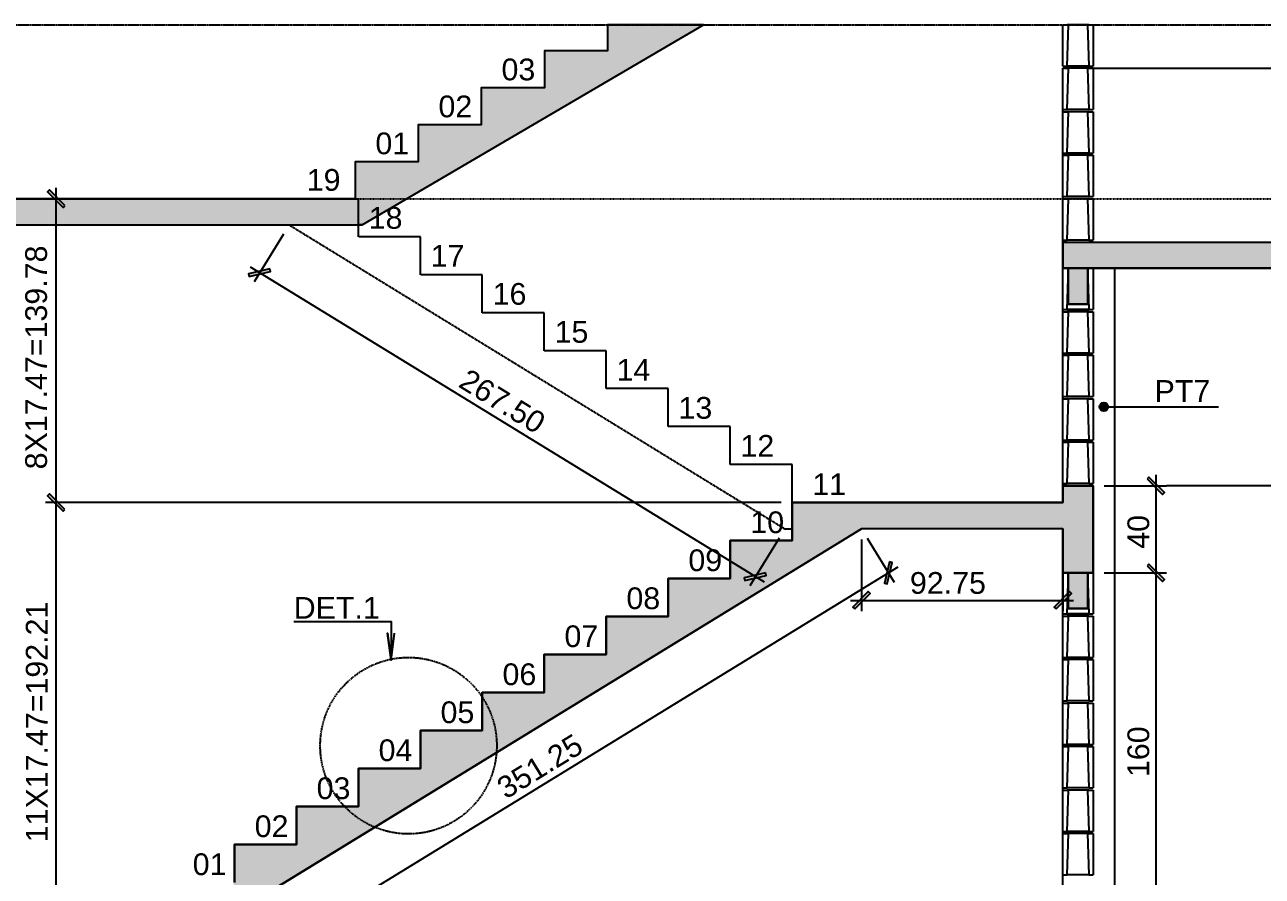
# Model space of a CAD drawing. Extents: x -1789 to 4156, y -3064 to 1391.
# Drawn here: x 810 to 1379, y -2699 to -2307 of the extents above; entities that cross this region are included whole.
import ezdxf

# ---------------------------------------------------------------- set-up
doc = ezdxf.new("R2010")
doc.units = 0
for name, pattern in [('ESTILO_TQS_0001', [0.2, 0.1, -0.1]), ('ESTILO_TQS_0003', [0.92, 0.3, -0.15, 0.02, -0.15, 0.3]), ('ESTILO_TQS_0005', [0.4, 0.3, -0.1])]:
    doc.linetypes.add(name, pattern=pattern)
for name, color, linetype in [('1', 1, 'CONTINUOUS'), ('2', 2, 'CONTINUOUS'), ('4', 4, 'CONTINUOUS'), ('8', 8, 'CONTINUOUS')]:
    doc.layers.add(name, color=color, linetype=linetype)
doc.styles.add('TQS_ARIAL', font='arial.ttf')

msp = doc.modelspace()

# ---------------------------------------------------------------- linework, layer by layer
at = {"layer": '1', "linetype": 'Continuous'}
for p, q in [((1299.6215, -2307.0568), (1289.6215, -2307.0568)), ((1299.6215, -2326.0568), (1289.6215, -2326.0568)), ((1299.6215, -2327.0568), (1289.6215, -2327.0568)), ((1299.6215, -2346.0568), (1289.6215, -2346.0568)), ((1299.6215, -2347.0568), (1289.6215, -2347.0568)), ((1299.6215, -2366.0568), (1289.6215, -2366.0568)), ((1299.6215, -2367.0568), (1289.6215, -2367.0568)), ((824.65575, -2531.8463), (824.65575, -2382.0568)), ((906.5318, -2387.0568), (819.65575, -2387.0568)), ((1299.6215, -2386.0568), (1289.6215, -2386.0568)), ((1299.6215, -2387.0568), (1289.6215, -2387.0568)), ((929.1221, -2403.3194), (915.6142, -2425.3511)), ((1299.6215, -2406.0568), (1289.6215, -2406.0568)), ((1150.4904, -2563.4915), (913.96505, -2418.47505)), ((1299.6215, -2419.0568), (1289.6215, -2419.0568)), ((1299.6215, -2438.0568), (1289.6215, -2438.0568)), ((1299.6215, -2439.0568), (1289.6215, -2439.0568)), ((1299.6215, -2458.0568), (1289.6215, -2458.0568)), ((1299.6215, -2459.0568), (1289.6215, -2459.0568)), ((1299.6215, -2478.0568), (1289.6215, -2478.0568)), ((1299.6215, -2479.0568), (1289.6215, -2479.0568)), ((1306.36175, -2482.78145), (1359.20315, -2482.78145)), ((1299.6215, -2498.0568), (1289.6215, -2498.0568)), ((1299.6215, -2499.0568), (1289.6215, -2499.0568)), ((1330.3683, -2514.0568), (1330.3683, -2564.0568)), ((1299.6215, -2518.0568), (1289.6215, -2518.0568)), ((1306.6215, -2519.0568), (1335.3683, -2519.0568)), ((1158.1215, -2526.8463), (819.65575, -2526.8463)), ((1158.1215, -2526.8463), (819.65575, -2526.8463)), ((824.65575, -2724.0568), (824.65575, -2521.8463)), ((1157.1222, -2543.1089), (1143.6143, -2565.14065)), ((1195.0073, -2543.8463), (1195.0073, -2576.78155)), ((1197.62075, -2543.1089), (1210.0405, -2563.3658)), ((1287.6215, -2543.8463), (1287.6215, -2576.78155)), ((1330.3683, -2554.0568), (1330.3683, -2724.0568)), ((1211.68965, -2556.4897), (903.77865, -2745.27395)), ((1299.6215, -2559.0568), (1289.6215, -2559.0568)), ((1306.6215, -2559.0568), (1335.3683, -2559.0568)), ((1306.6215, -2559.0568), (1335.3683, -2559.0568)), ((1190.0073, -2571.78155), (1292.6215, -2571.78155)), ((1299.6215, -2578.0568), (1289.6215, -2578.0568)), ((1299.6215, -2579.0568), (1289.6215, -2579.0568)), ((1299.6215, -2598.0568), (1289.6215, -2598.0568)), ((1299.6215, -2599.0568), (1289.6215, -2599.0568)), ((1299.6215, -2618.0568), (1289.6215, -2618.0568)), ((1299.6215, -2619.0568), (1289.6215, -2619.0568)), ((1299.6215, -2638.0568), (1289.6215, -2638.0568)), ((1299.6215, -2639.0568), (1289.6215, -2639.0568)), ((1299.6215, -2658.0568), (1289.6215, -2658.0568)), ((1299.6215, -2659.0568), (1289.6215, -2659.0568)), ((1299.6215, -2678.0568), (1289.6215, -2678.0568)), ((1299.6215, -2679.0568), (1289.6215, -2679.0568)), ((1299.6215, -2698.0568), (1289.6215, -2698.0568))]:
    msp.add_line(p, q, dxfattribs=at)
at = {"layer": '1', "linetype": 'ESTILO_TQS_0001'}
msp.add_line((963.6215, -2387.0568), (1710.3497, -2387.0568), dxfattribs=at)
at = {"layer": '1', "linetype": 'Continuous'}
for points in [[(828.6338, -2390.15095), (821.4885, -2383.00565), (820.60465, -2383.88955), (827.7499, -2391.0348), (828.6338, -2390.15095)], [(922.94475, -2419.31445), (913.11845, -2421.67115), (913.41, -2422.8867), (923.2363, -2420.52995), (922.94475, -2419.31445)], [(1326.3903, -2515.96265), (1333.53555, -2523.1079), (1334.41945, -2522.22405), (1327.27415, -2515.07875), (1326.3903, -2515.96265)], [(828.6338, -2529.94045), (821.4885, -2522.7952), (820.60465, -2523.67905), (827.7499, -2530.82435), (828.6338, -2529.94045)], [(828.6338, -2529.94045), (821.4885, -2522.7952), (820.60465, -2523.67905), (827.7499, -2530.82435), (828.6338, -2529.94045)], [(1207.9856, -2554.09455), (1205.62885, -2563.9208), (1206.8444, -2564.21235), (1209.2011, -2554.38605), (1207.9856, -2554.09455)], [(1326.3903, -2555.96265), (1333.53555, -2563.1079), (1334.41945, -2562.22405), (1327.27415, -2555.07875), (1326.3903, -2555.96265)], [(1326.3903, -2555.96265), (1333.53555, -2563.1079), (1334.41945, -2562.22405), (1327.27415, -2555.07875), (1326.3903, -2555.96265)], [(1150.9449, -2559.10395), (1141.1186, -2561.4607), (1141.41015, -2562.6762), (1151.2364, -2560.31945), (1150.9449, -2559.10395)], [(1191.91315, -2575.75955), (1199.05845, -2568.6143), (1198.17455, -2567.7304), (1191.02925, -2574.8757), (1191.91315, -2575.75955)], [(1284.52735, -2575.75955), (1291.6726, -2568.6143), (1290.78875, -2567.7304), (1283.64345, -2574.8757), (1284.52735, -2575.75955)]]:
    msp.add_lwpolyline(points, dxfattribs=at)
msp.add_circle((1306.5319, -2482.76425), 2, dxfattribs=at)
for points in [[(828.6338, -2390.15095), (821.4885, -2383.00565), (820.60465, -2383.88955)], [(828.6338, -2390.15095), (820.60465, -2383.88955), (827.7499, -2391.0348)], [(828.6338, -2390.15095), (827.7499, -2391.0348), (828.6338, -2390.15095)], [(922.94475, -2419.31445), (913.11845, -2421.67115), (913.41, -2422.8867)], [(922.94475, -2419.31445), (913.41, -2422.8867), (923.2363, -2420.52995)], [(922.94475, -2419.31445), (923.2363, -2420.52995), (922.94475, -2419.31445)], [(1308.5319, -2482.76425), (1305.5319, -2481.0322), (1304.6525, -2482.0802)], [(1308.5319, -2482.76425), (1306.8792, -2480.79465), (1305.5319, -2481.0322)], [(1308.5319, -2482.76425), (1308.06395, -2481.4787), (1306.8792, -2480.79465)], [(1308.5319, -2482.76425), (1304.6525, -2482.0802), (1304.6525, -2483.4483)], [(1308.5319, -2482.76425), (1304.6525, -2483.4483), (1305.5319, -2484.4963)], [(1308.5319, -2482.76425), (1305.5319, -2484.4963), (1306.8792, -2484.7339)], [(1308.5319, -2482.76425), (1306.8792, -2484.7339), (1308.06395, -2484.04985)], [(1308.5319, -2482.76425), (1308.06395, -2484.04985), (1308.5319, -2482.76425)], [(1326.3903, -2515.96265), (1334.41945, -2522.22405), (1327.27415, -2515.07875)], [(1326.3903, -2515.96265), (1327.27415, -2515.07875), (1326.3903, -2515.96265)], [(1326.3903, -2515.96265), (1333.53555, -2523.1079), (1334.41945, -2522.22405)], [(828.6338, -2529.94045), (821.4885, -2522.7952), (820.60465, -2523.67905)], [(828.6338, -2529.94045), (821.4885, -2522.7952), (820.60465, -2523.67905)], [(828.6338, -2529.94045), (820.60465, -2523.67905), (827.7499, -2530.82435)], [(828.6338, -2529.94045), (820.60465, -2523.67905), (827.7499, -2530.82435)], [(828.6338, -2529.94045), (827.7499, -2530.82435), (828.6338, -2529.94045)], [(828.6338, -2529.94045), (827.7499, -2530.82435), (828.6338, -2529.94045)], [(1207.9856, -2554.09455), (1205.62885, -2563.9208), (1206.8444, -2564.21235)], [(1207.9856, -2554.09455), (1206.8444, -2564.21235), (1209.2011, -2554.38605)], [(1207.9856, -2554.09455), (1209.2011, -2554.38605), (1207.9856, -2554.09455)], [(1326.3903, -2555.96265), (1334.41945, -2562.22405), (1327.27415, -2555.07875)], [(1326.3903, -2555.96265), (1327.27415, -2555.07875), (1326.3903, -2555.96265)], [(1326.3903, -2555.96265), (1334.41945, -2562.22405), (1327.27415, -2555.07875)], [(1326.3903, -2555.96265), (1327.27415, -2555.07875), (1326.3903, -2555.96265)], [(1150.9449, -2559.10395), (1141.1186, -2561.4607), (1141.41015, -2562.6762)], [(1150.9449, -2559.10395), (1141.41015, -2562.6762), (1151.2364, -2560.31945)], [(1150.9449, -2559.10395), (1151.2364, -2560.31945), (1150.9449, -2559.10395)], [(1326.3903, -2555.96265), (1333.53555, -2563.1079), (1334.41945, -2562.22405)], [(1326.3903, -2555.96265), (1333.53555, -2563.1079), (1334.41945, -2562.22405)], [(1191.91315, -2575.75955), (1198.17455, -2567.7304), (1191.02925, -2574.8757)], [(1191.91315, -2575.75955), (1199.05845, -2568.6143), (1198.17455, -2567.7304)], [(1284.52735, -2575.75955), (1290.78875, -2567.7304), (1283.64345, -2574.8757)], [(1284.52735, -2575.75955), (1291.6726, -2568.6143), (1290.78875, -2567.7304)], [(1191.91315, -2575.75955), (1191.02925, -2574.8757), (1191.91315, -2575.75955)], [(1284.52735, -2575.75955), (1283.64345, -2574.8757), (1284.52735, -2575.75955)]]:
    msp.add_solid(points, dxfattribs=at)
at = {"layer": '2', "linetype": 'Continuous'}
for p, q in [((1287.6215, -2326.0568), (1287.6215, -2307.0568)), ((1287.6215, -2307.0568), (1290.19725, -2307.0568)), ((1289.6215, -2326.0568), (1290.19725, -2307.0568)), ((1299.04575, -2307.0568), (1299.6215, -2326.0568)), ((1299.04575, -2307.0568), (1301.6215, -2307.0568)), ((1301.6215, -2307.0568), (1301.6215, -2326.0568)), ((1287.6215, -2326.0568), (1289.6215, -2326.0568)), ((1287.6215, -2346.0568), (1287.6215, -2327.0568)), ((1287.6215, -2327.0568), (1290.19725, -2327.0568)), ((1287.6215, -2407.0568), (1287.6215, -2327.0568)), ((1289.6215, -2346.0568), (1290.19725, -2327.0568)), ((1299.04575, -2327.0568), (1299.6215, -2346.0568)), ((1299.04575, -2327.0568), (1301.6215, -2327.0568)), ((1299.6215, -2326.0568), (1301.6215, -2326.0568)), ((1301.6215, -2327.0568), (1301.6215, -2346.0568)), ((1301.6215, -2327.0568), (1710.5603, -2327.0568)), ((1287.6215, -2346.0568), (1289.6215, -2346.0568)), ((1287.6215, -2366.0568), (1287.6215, -2347.0568)), ((1287.6215, -2347.0568), (1290.19725, -2347.0568)), ((1289.6215, -2366.0568), (1290.19725, -2347.0568)), ((1299.04575, -2347.0568), (1299.6215, -2366.0568)), ((1299.04575, -2347.0568), (1301.6215, -2347.0568)), ((1299.6215, -2346.0568), (1301.6215, -2346.0568)), ((1301.6215, -2347.0568), (1301.6215, -2366.0568)), ((1287.6215, -2366.0568), (1289.6215, -2366.0568)), ((1287.6215, -2386.0568), (1287.6215, -2367.0568)), ((1287.6215, -2367.0568), (1290.19725, -2367.0568)), ((1289.6215, -2386.0568), (1290.19725, -2367.0568)), ((1299.04575, -2367.0568), (1299.6215, -2386.0568)), ((1299.04575, -2367.0568), (1301.6215, -2367.0568)), ((1299.6215, -2366.0568), (1301.6215, -2366.0568)), ((1301.6215, -2367.0568), (1301.6215, -2386.0568)), ((911.5318, -2387.0568), (911.5318, -2387.0568)), ((1287.6215, -2386.0568), (1289.6215, -2386.0568)), ((1287.6215, -2406.0568), (1287.6215, -2387.0568)), ((1287.6215, -2387.0568), (1290.19725, -2387.0568)), ((1289.6215, -2406.0568), (1290.19725, -2387.0568)), ((1299.04575, -2387.0568), (1299.6215, -2406.0568)), ((1299.04575, -2387.0568), (1301.6215, -2387.0568)), ((1299.6215, -2386.0568), (1301.6215, -2386.0568)), ((1301.6215, -2387.0568), (1301.6215, -2406.0568)), ((931.73555, -2399.0568), (931.73555, -2399.0568)), ((1287.6215, -2406.0568), (1289.6215, -2406.0568)), ((1299.6215, -2406.0568), (1301.6215, -2406.0568)), ((1287.6215, -2438.0568), (1287.6215, -2419.0568)), ((1287.6215, -2419.0568), (1290.1215, -2419.0568)), ((1287.6215, -2438.0568), (1287.6215, -2419.0568)), ((1287.6215, -2419.0568), (1290.19725, -2419.0568)), ((1287.6215, -2519.0568), (1287.6215, -2419.0568)), ((1289.6215, -2438.0568), (1290.19725, -2419.0568)), ((1290.1215, -2419.0568), (1290.1215, -2435.5568)), ((1299.04575, -2419.0568), (1299.6215, -2438.0568)), ((1299.04575, -2419.0568), (1301.6215, -2419.0568)), ((1299.1215, -2435.5568), (1299.1215, -2419.0568)), ((1301.6215, -2419.0568), (1299.1215, -2419.0568)), ((1301.6215, -2419.0568), (1301.6215, -2438.0568)), ((1301.6215, -2419.0568), (1301.6215, -2438.0568)), ((1311.6215, -2719.0568), (1311.6215, -2419.0568)), ((1290.1215, -2435.5568), (1299.1215, -2435.5568)), ((1287.6215, -2438.0568), (1301.6215, -2438.0568)), ((1287.6215, -2438.0568), (1289.6215, -2438.0568)), ((1287.6215, -2458.0568), (1287.6215, -2439.0568)), ((1287.6215, -2439.0568), (1290.19725, -2439.0568)), ((1289.6215, -2458.0568), (1290.19725, -2439.0568)), ((1299.04575, -2439.0568), (1299.6215, -2458.0568)), ((1299.04575, -2439.0568), (1301.6215, -2439.0568)), ((1299.6215, -2438.0568), (1301.6215, -2438.0568)), ((1301.6215, -2439.0568), (1301.6215, -2458.0568)), ((1287.6215, -2458.0568), (1289.6215, -2458.0568)), ((1287.6215, -2478.0568), (1287.6215, -2459.0568)), ((1287.6215, -2459.0568), (1290.19725, -2459.0568)), ((1289.6215, -2478.0568), (1290.19725, -2459.0568)), ((1299.04575, -2459.0568), (1299.6215, -2478.0568)), ((1299.04575, -2459.0568), (1301.6215, -2459.0568)), ((1299.6215, -2458.0568), (1301.6215, -2458.0568)), ((1301.6215, -2459.0568), (1301.6215, -2478.0568)), ((1287.6215, -2478.0568), (1289.6215, -2478.0568)), ((1287.6215, -2498.0568), (1287.6215, -2479.0568)), ((1287.6215, -2479.0568), (1290.19725, -2479.0568)), ((1289.6215, -2498.0568), (1290.19725, -2479.0568)), ((1299.04575, -2479.0568), (1299.6215, -2498.0568)), ((1299.04575, -2479.0568), (1301.6215, -2479.0568)), ((1299.6215, -2478.0568), (1301.6215, -2478.0568)), ((1301.6215, -2479.0568), (1301.6215, -2498.0568)), ((1287.6215, -2498.0568), (1289.6215, -2498.0568)), ((1299.6215, -2498.0568), (1301.6215, -2498.0568)), ((1287.6215, -2518.0568), (1287.6215, -2499.0568)), ((1287.6215, -2499.0568), (1290.19725, -2499.0568)), ((1289.6215, -2518.0568), (1290.19725, -2499.0568)), ((1299.04575, -2499.0568), (1299.6215, -2518.0568)), ((1299.04575, -2499.0568), (1301.6215, -2499.0568)), ((1301.6215, -2499.0568), (1301.6215, -2518.0568)), ((1287.6215, -2518.0568), (1289.6215, -2518.0568)), ((1299.6215, -2518.0568), (1301.6215, -2518.0568)), ((1301.6215, -2519.0568), (1301.6215, -2519.0568)), ((1163.1215, -2526.8463), (1163.1215, -2526.8463)), ((1163.1215, -2526.8463), (1163.1215, -2526.8463)), ((1159.73565, -2538.8463), (1159.73565, -2538.8463)), ((1195.0073, -2538.8463), (1195.0073, -2538.8463)), ((1195.0073, -2538.8463), (1195.0073, -2538.8463)), ((1287.6215, -2538.8463), (1287.6215, -2538.8463)), ((1287.6215, -2578.0568), (1287.6215, -2559.0568)), ((1287.6215, -2559.0568), (1290.1215, -2559.0568)), ((1287.6215, -2578.0568), (1287.6215, -2559.0568)), ((1287.6215, -2559.0568), (1290.19725, -2559.0568)), ((1287.6215, -2719.0568), (1287.6215, -2559.0568)), ((1289.6215, -2578.0568), (1290.19725, -2559.0568)), ((1290.1215, -2559.0568), (1290.1215, -2575.5568)), ((1299.04575, -2559.0568), (1299.6215, -2578.0568)), ((1299.04575, -2559.0568), (1301.6215, -2559.0568)), ((1299.1215, -2575.5568), (1299.1215, -2559.0568)), ((1301.6215, -2559.0568), (1299.1215, -2559.0568)), ((1301.6215, -2559.0568), (1301.6215, -2578.0568)), ((1301.6215, -2559.0568), (1301.6215, -2578.0568)), ((1301.6215, -2559.0568), (1301.6215, -2559.0568)), ((1301.6215, -2559.0568), (1301.6215, -2559.0568)), ((1287.6215, -2578.0568), (1301.6215, -2578.0568)), ((1287.6215, -2578.0568), (1289.6215, -2578.0568)), ((1290.1215, -2575.5568), (1299.1215, -2575.5568)), ((1299.6215, -2578.0568), (1301.6215, -2578.0568)), ((1287.6215, -2598.0568), (1287.6215, -2579.0568)), ((1287.6215, -2579.0568), (1290.19725, -2579.0568)), ((1289.6215, -2598.0568), (1290.19725, -2579.0568)), ((1299.04575, -2579.0568), (1299.6215, -2598.0568)), ((1299.04575, -2579.0568), (1301.6215, -2579.0568)), ((1301.6215, -2579.0568), (1301.6215, -2598.0568)), ((1287.6215, -2598.0568), (1289.6215, -2598.0568)), ((1287.6215, -2618.0568), (1287.6215, -2599.0568)), ((1287.6215, -2599.0568), (1290.19725, -2599.0568)), ((1289.6215, -2618.0568), (1290.19725, -2599.0568)), ((1299.04575, -2599.0568), (1299.6215, -2618.0568)), ((1299.04575, -2599.0568), (1301.6215, -2599.0568)), ((1299.6215, -2598.0568), (1301.6215, -2598.0568)), ((1301.6215, -2599.0568), (1301.6215, -2618.0568)), ((1287.6215, -2618.0568), (1289.6215, -2618.0568)), ((1299.6215, -2618.0568), (1301.6215, -2618.0568)), ((1287.6215, -2638.0568), (1287.6215, -2619.0568)), ((1287.6215, -2619.0568), (1290.19725, -2619.0568)), ((1289.6215, -2638.0568), (1290.19725, -2619.0568)), ((1299.04575, -2619.0568), (1299.6215, -2638.0568)), ((1299.04575, -2619.0568), (1301.6215, -2619.0568)), ((1301.6215, -2619.0568), (1301.6215, -2638.0568)), ((1287.6215, -2638.0568), (1289.6215, -2638.0568)), ((1287.6215, -2658.0568), (1287.6215, -2639.0568)), ((1287.6215, -2639.0568), (1290.19725, -2639.0568)), ((1289.6215, -2658.0568), (1290.19725, -2639.0568)), ((1299.04575, -2639.0568), (1299.6215, -2658.0568)), ((1299.04575, -2639.0568), (1301.6215, -2639.0568)), ((1299.6215, -2638.0568), (1301.6215, -2638.0568)), ((1301.6215, -2639.0568), (1301.6215, -2658.0568)), ((1287.6215, -2658.0568), (1289.6215, -2658.0568)), ((1299.6215, -2658.0568), (1301.6215, -2658.0568)), ((1287.6215, -2678.0568), (1287.6215, -2659.0568)), ((1287.6215, -2659.0568), (1290.19725, -2659.0568)), ((1289.6215, -2678.0568), (1290.19725, -2659.0568)), ((1299.04575, -2659.0568), (1299.6215, -2678.0568)), ((1299.04575, -2659.0568), (1301.6215, -2659.0568)), ((1301.6215, -2659.0568), (1301.6215, -2678.0568)), ((1287.6215, -2678.0568), (1289.6215, -2678.0568)), ((1287.6215, -2698.0568), (1287.6215, -2679.0568)), ((1287.6215, -2679.0568), (1290.19725, -2679.0568)), ((1289.6215, -2698.0568), (1290.19725, -2679.0568)), ((1299.04575, -2679.0568), (1299.6215, -2698.0568)), ((1299.04575, -2679.0568), (1301.6215, -2679.0568)), ((1299.6215, -2678.0568), (1301.6215, -2678.0568)), ((1301.6215, -2679.0568), (1301.6215, -2698.0568)), ((1287.6215, -2698.0568), (1289.6215, -2698.0568)), ((1299.6215, -2698.0568), (1301.6215, -2698.0568))]:
    msp.add_line(p, q, dxfattribs=at)
at = {"layer": '2', "linetype": 'ESTILO_TQS_0005'}
for p, q in [((962.157, -2387.0568), (963.6215, -2387.0568)), ((963.6215, -2404.53055), (963.6215, -2387.0568)), ((931.73555, -2399.0568), (1159.73565, -2538.8463)), ((992.1215, -2404.53055), (963.6215, -2404.53055)), ((992.1215, -2422.00425), (992.1215, -2404.53055)), ((1020.6215, -2422.00425), (992.1215, -2422.00425)), ((1020.6215, -2439.4779), (1020.6215, -2422.00425)), ((1049.1215, -2439.4779), (1020.6215, -2439.4779)), ((1049.1215, -2456.9516), (1049.1215, -2439.4779)), ((1077.6215, -2456.9516), (1049.1215, -2456.9516)), ((1077.6215, -2474.42525), (1077.6215, -2456.9516)), ((1106.1215, -2474.42525), (1077.6215, -2474.42525)), ((1106.1215, -2491.89895), (1106.1215, -2474.42525)), ((1134.6215, -2491.89895), (1106.1215, -2491.89895)), ((1134.6215, -2509.37265), (1134.6215, -2491.89895)), ((1163.1215, -2509.37265), (1134.6215, -2509.37265)), ((1163.1215, -2526.8463), (1163.1215, -2509.37265)), ((1478.3728, -2519.0568), (1335.3683, -2519.0568)), ((1159.73565, -2538.8463), (1163.1215, -2538.8463))]:
    msp.add_line(p, q, dxfattribs=at)
at = {"layer": '2', "linetype": 'ESTILO_TQS_0003'}
msp.add_lwpolyline([(625.76945, -2307.0568), (1710.5603, -2307.0568), (1710.5603, -2929.44445), (625.76945, -2929.44445), (625.76945, -2307.0568)], dxfattribs=at)
at = {"layer": '2', "linetype": 'Continuous'}
msp.add_lwpolyline([(933.88655, -2581.5759), (978.64155, -2581.5759), (978.64155, -2599.24235), (977.00995, -2586.8493), (978.64155, -2599.24235), (980.27315, -2586.8493)], dxfattribs=at)
at = {"layer": '2', "linetype": 'ESTILO_TQS_0003'}
msp.add_circle((986.6645, -2638.6213), 40.59005, dxfattribs=at)
at = {"layer": '4', "linetype": 'Continuous'}
for p, q in [((965.415, -2399.0568), (1122.35615, -2307.0568)), ((625.76945, -2387.0568), (962.157, -2387.0568)), ((625.76945, -2399.0568), (963.6499, -2399.0568)), ((963.6304, -2399.0568), (963.6499, -2399.0568)), ((965.415, -2399.0568), (963.6304, -2399.0568)), ((1287.6215, -2407.0568), (1710.5603, -2407.0568)), ((1287.6215, -2407.0568), (1287.6215, -2419.0568)), ((1287.6215, -2419.0568), (1710.5603, -2419.0568)), ((1301.6215, -2519.0568), (1287.6215, -2519.0568)), ((1287.6215, -2519.0568), (1287.6215, -2526.8463)), ((1301.6215, -2559.0568), (1301.6215, -2519.0568)), ((1287.6215, -2526.8463), (1163.1215, -2526.8463)), ((1163.1215, -2526.8463), (1163.1215, -2544.32)), ((895.6215, -2722.4032), (1195.0073, -2538.8463)), ((1163.1215, -2544.32), (1134.6215, -2544.32)), ((1134.6215, -2544.32), (1134.6215, -2561.79365)), ((1287.6215, -2538.8463), (1195.0073, -2538.8463)), ((1287.6215, -2538.8463), (1287.6215, -2559.0568)), ((1287.6215, -2559.0568), (1301.6215, -2559.0568)), ((1134.6215, -2561.79365), (1106.1215, -2561.79365)), ((1106.1215, -2561.79365), (1106.1215, -2579.26735)), ((1106.1215, -2579.26735), (1077.6215, -2579.26735)), ((1077.6215, -2579.26735), (1077.6215, -2596.74105)), ((1077.6215, -2596.74105), (1049.1215, -2596.74105)), ((1049.1215, -2596.74105), (1049.1215, -2614.2147)), ((1049.1215, -2614.2147), (1020.6215, -2614.2147)), ((1020.6215, -2614.2147), (1020.6215, -2631.6884)), ((1020.6215, -2631.6884), (992.1215, -2631.6884)), ((992.1215, -2631.6884), (992.1215, -2649.16205)), ((992.1215, -2649.16205), (963.6215, -2649.16205)), ((963.6215, -2649.16205), (963.6215, -2666.63575)), ((963.6215, -2666.63575), (935.1215, -2666.63575)), ((935.1215, -2666.63575), (935.1215, -2684.10945)), ((935.1215, -2684.10945), (906.6215, -2684.10945)), ((906.6215, -2684.10945), (906.6215, -2701.5831))]:
    msp.add_line(p, q, dxfattribs=at)
msp.add_lwpolyline([(1078.157, -2307.0568), (1078.157, -2319.0568), (1049.157, -2319.0568), (1049.157, -2336.0568), (1020.157, -2336.0568), (1020.157, -2353.0568), (991.157, -2353.0568), (991.157, -2370.0568), (962.157, -2370.0568), (962.157, -2387.0568)], dxfattribs=at)
at = {"layer": '8', "linetype": 'Continuous'}
for points in [[(625.76945, -2387.0568), (625.76945, -2399.0568), (965.415, -2399.0568), (1122.35615, -2307.0568), (1078.157, -2307.0568), (1078.157, -2319.0568), (1049.157, -2319.0568), (1049.157, -2336.0568), (1020.157, -2336.0568), (1020.157, -2353.0568), (991.157, -2353.0568), (991.157, -2370.0568), (962.157, -2370.0568), (962.157, -2387.0568), (625.76945, -2387.0568)], [(1287.6215, -2407.0568), (1710.5603, -2407.0568), (1710.5603, -2419.0568), (1287.6215, -2419.0568), (1287.6215, -2407.0568)], [(1290.1215, -2419.0568), (1299.1215, -2419.0568), (1299.1215, -2435.5568), (1290.1215, -2435.5568), (1290.1215, -2419.0568)], [(1287.6215, -2519.0568), (1301.6215, -2519.0568), (1301.6215, -2559.0568), (1287.6215, -2559.0568), (1287.6215, -2538.8463), (1195.0073, -2538.8463), (895.6215, -2722.4032)], [(906.6215, -2701.5831), (906.6215, -2684.10945), (935.1215, -2684.10945), (935.1215, -2666.63575), (963.6215, -2666.63575), (963.6215, -2649.16205), (992.1215, -2649.16205), (992.1215, -2631.6884), (1020.6215, -2631.6884), (1020.6215, -2614.2147), (1049.1215, -2614.2147), (1049.1215, -2596.74105), (1077.6215, -2596.74105), (1077.6215, -2579.26735), (1106.1215, -2579.26735), (1106.1215, -2561.79365), (1134.6215, -2561.79365), (1134.6215, -2544.32), (1163.1215, -2544.32), (1163.1215, -2526.8463), (1287.6215, -2526.8463), (1287.6215, -2519.0568)], [(1290.1215, -2559.0568), (1299.1215, -2559.0568), (1299.1215, -2575.5568), (1290.1215, -2575.5568), (1290.1215, -2559.0568)]]:
    msp.add_lwpolyline(points, dxfattribs=at)
for points in [[(1122.35615, -2307.0568), (991.157, -2370.0568), (965.415, -2399.0568)], [(1122.35615, -2307.0568), (1020.157, -2353.0568), (991.157, -2370.0568)], [(1122.35615, -2307.0568), (1049.157, -2336.0568), (1020.157, -2353.0568)], [(1122.35615, -2307.0568), (1078.157, -2319.0568), (1049.157, -2336.0568)], [(1122.35615, -2307.0568), (1078.157, -2307.0568), (1078.157, -2319.0568)], [(1049.157, -2336.0568), (1078.157, -2319.0568), (1049.157, -2319.0568)], [(1020.157, -2353.0568), (1049.157, -2336.0568), (1020.157, -2336.0568)], [(991.157, -2370.0568), (1020.157, -2353.0568), (991.157, -2353.0568)], [(962.157, -2387.0568), (965.415, -2399.0568), (991.157, -2370.0568)], [(962.157, -2387.0568), (991.157, -2370.0568), (962.157, -2370.0568)], [(962.157, -2387.0568), (625.76945, -2387.0568), (965.415, -2399.0568)], [(965.415, -2399.0568), (625.76945, -2387.0568), (625.76945, -2399.0568)], [(1287.6215, -2407.0568), (1710.5603, -2407.0568), (1710.5603, -2419.0568)], [(1287.6215, -2407.0568), (1710.5603, -2419.0568), (1287.6215, -2419.0568)], [(1287.6215, -2407.0568), (1287.6215, -2419.0568), (1287.6215, -2407.0568)], [(1290.1215, -2419.0568), (1299.1215, -2419.0568), (1299.1215, -2435.5568)], [(1290.1215, -2419.0568), (1299.1215, -2435.5568), (1290.1215, -2435.5568)], [(1290.1215, -2419.0568), (1290.1215, -2435.5568), (1290.1215, -2419.0568)], [(1287.6215, -2526.8463), (1301.6215, -2519.0568), (1287.6215, -2538.8463)], [(1301.6215, -2519.0568), (1301.6215, -2559.0568), (1287.6215, -2538.8463)], [(1287.6215, -2526.8463), (1287.6215, -2519.0568), (1301.6215, -2519.0568)], [(1163.1215, -2544.32), (1163.1215, -2526.8463), (1195.0073, -2538.8463)], [(1163.1215, -2526.8463), (1287.6215, -2526.8463), (1195.0073, -2538.8463)], [(1287.6215, -2526.8463), (1287.6215, -2538.8463), (1195.0073, -2538.8463)], [(1195.0073, -2538.8463), (895.6215, -2722.4032), (906.6215, -2701.5831)], [(935.1215, -2684.10945), (1195.0073, -2538.8463), (906.6215, -2701.5831)], [(963.6215, -2666.63575), (1195.0073, -2538.8463), (935.1215, -2684.10945)], [(963.6215, -2666.63575), (992.1215, -2649.16205), (1195.0073, -2538.8463)], [(992.1215, -2649.16205), (1020.6215, -2631.6884), (1195.0073, -2538.8463)], [(1020.6215, -2631.6884), (1049.1215, -2614.2147), (1195.0073, -2538.8463)], [(1049.1215, -2614.2147), (1077.6215, -2596.74105), (1195.0073, -2538.8463)], [(1077.6215, -2596.74105), (1106.1215, -2579.26735), (1195.0073, -2538.8463)], [(1106.1215, -2579.26735), (1134.6215, -2561.79365), (1195.0073, -2538.8463)], [(1134.6215, -2561.79365), (1163.1215, -2544.32), (1195.0073, -2538.8463)], [(1134.6215, -2561.79365), (1134.6215, -2544.32), (1163.1215, -2544.32)], [(1301.6215, -2559.0568), (1287.6215, -2559.0568), (1287.6215, -2538.8463)], [(1290.1215, -2559.0568), (1299.1215, -2559.0568), (1299.1215, -2575.5568)], [(1290.1215, -2559.0568), (1299.1215, -2575.5568), (1290.1215, -2575.5568)], [(1290.1215, -2559.0568), (1290.1215, -2575.5568), (1290.1215, -2559.0568)], [(1106.1215, -2579.26735), (1106.1215, -2561.79365), (1134.6215, -2561.79365)], [(1077.6215, -2596.74105), (1077.6215, -2579.26735), (1106.1215, -2579.26735)], [(1049.1215, -2614.2147), (1049.1215, -2596.74105), (1077.6215, -2596.74105)], [(1020.6215, -2631.6884), (1020.6215, -2614.2147), (1049.1215, -2614.2147)], [(992.1215, -2649.16205), (992.1215, -2631.6884), (1020.6215, -2631.6884)], [(963.6215, -2666.63575), (963.6215, -2649.16205), (992.1215, -2649.16205)], [(935.1215, -2666.63575), (963.6215, -2666.63575), (935.1215, -2684.10945)], [(906.6215, -2701.5831), (906.6215, -2684.10945), (935.1215, -2684.10945)]]:
    msp.add_solid(points, dxfattribs=at)

# ---------------------------------------------------------------- texts
at = {"layer": '2', "linetype": 'Continuous', "style": 'TQS_ARIAL'}
for s, p in [('03', (1029.4405, -2332.61475)), ('02', (1000.4405, -2349.61475)), ('01', (971.4405, -2366.61475)), ('19', (939.8642, -2383.41095)), ('18', (968.3642, -2400.8847)), ('17', (996.8642, -2418.3584)), ('16', (1025.3642, -2435.8321)), ('15', (1053.8642, -2453.30575)), ('14', (1082.3642, -2470.77945)), ('PT7', (1329.8491, -2480.5029)), ('13', (1110.8642, -2488.2531)), ('12', (1139.3642, -2505.7268)), ('11', (1172.40495, -2523.40425)), ('10', (1143.90495, -2540.87795)), ('09', (1115.40495, -2558.3516)), ('92.75', (1217.3144, -2568.78155)), ('08', (1086.90495, -2575.8253)), ('07', (1058.40495, -2593.299)), ('06', (1029.90495, -2610.77265)), ('05', (1001.40495, -2628.24635)), ('04', (972.90495, -2645.72)), ('03', (944.40495, -2663.1937)), ('02', (915.90495, -2680.6674)), ('01', (887.40495, -2698.14105))]:
    msp.add_text(s, height=10, dxfattribs=at).set_placement(p)
for s, rotation, p in [('8X17.47=139.78', 90, (820.36365, -2511.5271)), ('267.50', 328.487056, (1009.07265, -2473.26765)), ('40', 90, (1327.3683, -2548.0568)), ('DET.1', 359.993, (933.8642, -2580.24405)), ('11X17.47=192.21', 90, (820.6453, -2683.06735)), ('351.25', 31.513002, (1031.44295, -2663.48235)), ('160', 90, (1327.3683, -2653.0568))]:
    msp.add_text(s, height=10, rotation=rotation, dxfattribs=at).set_placement(p)

doc.saveas('drawing.dxf')
